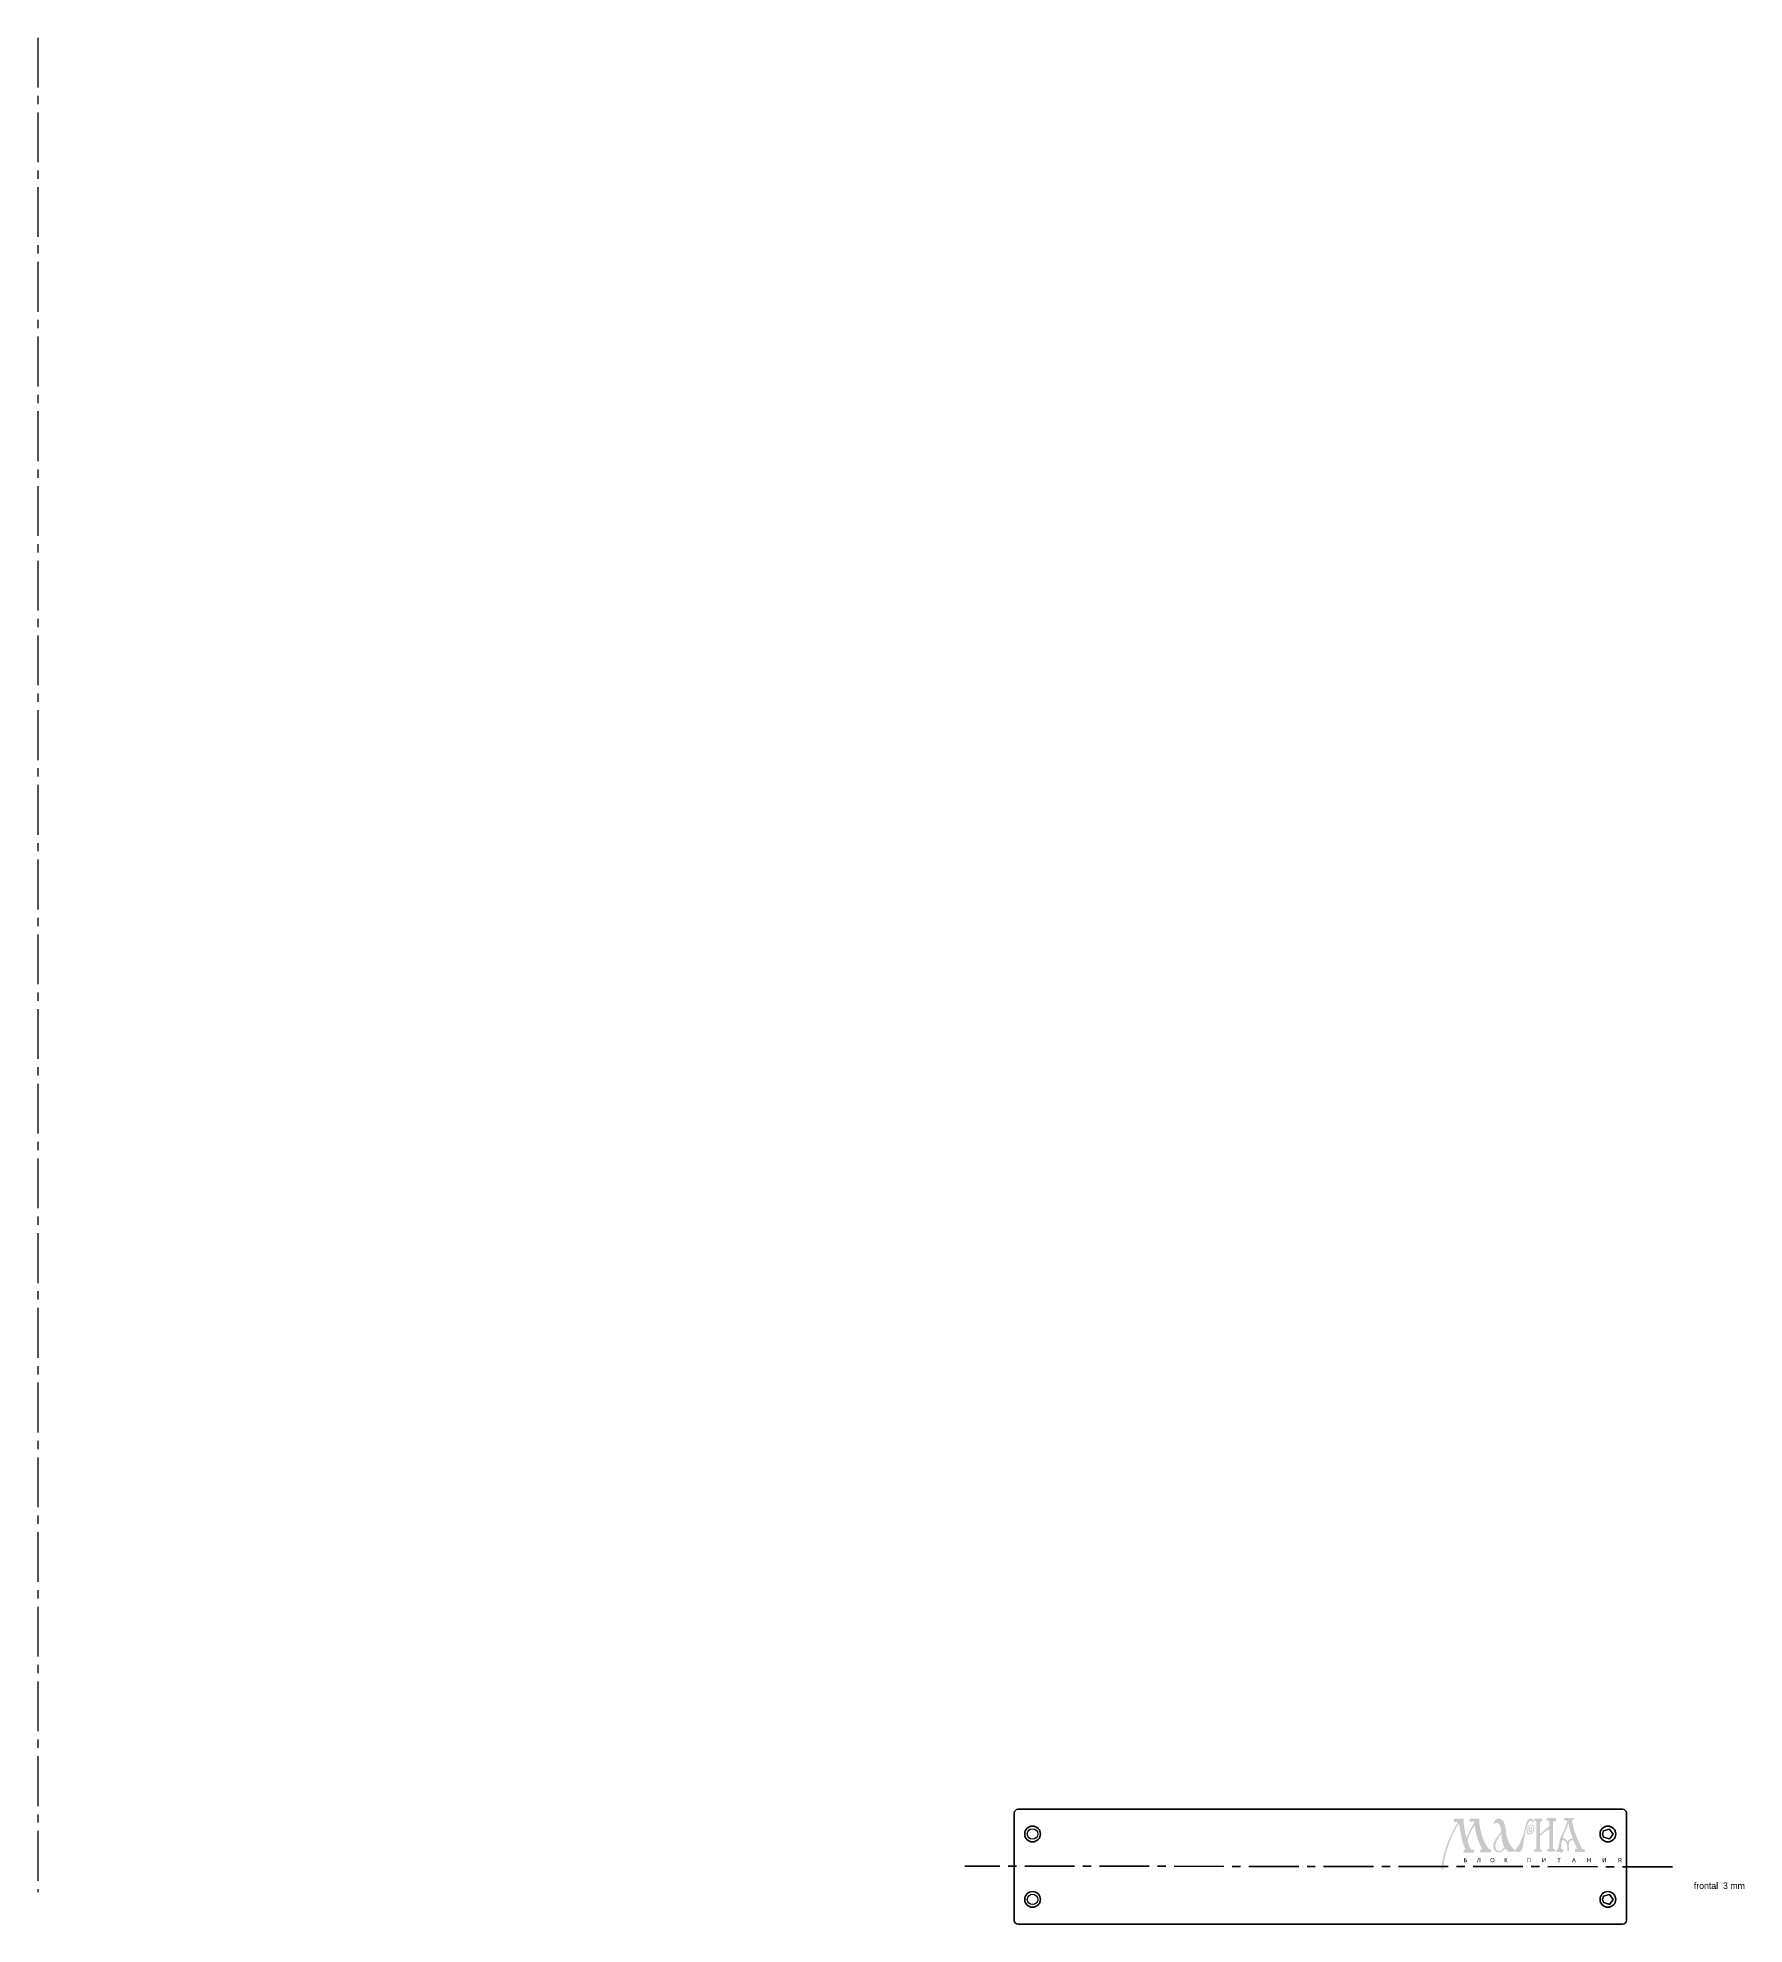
# Model space of a CAD drawing. Header units: millimetres. Extents: x -327 to 325, y -167 to 555.
import ezdxf

# ---------------------------------------------------------------- set-up
doc = ezdxf.new("R2010")
doc.units = ezdxf.units.MM
doc.linetypes.add('CENTRO2', pattern=[28.575000000000003, 19.05, -3.175, 3.175, -3.175])
doc.linetypes.add('NASCOSTA2', pattern=[4.762499999999999, 3.175, -1.5875])
for name, color, linetype, true_color in [('contropannello', 6, 'Continuous', 0xff00ff), ('fiancatine laterali', 1, 'Continuous', 0xff0000), ('frontale', 3, 'Continuous', 0x00ff00)]:
    doc.layers.add(name, color=color, linetype=linetype, true_color=true_color)
doc.layers.add('logo', color=30, linetype='Continuous', lineweight=25, true_color=0xff7f00)
doc.styles.add('textstyle11', font='')
doc.styles.add('textstyle12', font='')
doc.styles.get('textstyle11').set_extended_font_data('PT Sans Narrow')
doc.styles.get('textstyle12').set_extended_font_data('MS Reference Sans Serif')

msp = doc.modelspace()

# ---------------------------------------------------------------- hatches: boundary and pattern name
at = {"layer": 'logo', "transparency": 33554687}
h = msp.add_hatch(color=256, dxfattribs=at)
edge = h.paths.add_edge_path(flags=0)
edge.add_line((209.5951401876311, -145.9257045284509), (209.7139518116109, -146.0245006262086))
edge.add_line((209.7139518116109, -146.0245006262086), (209.8570844639342, -145.9815608305116))
edge.add_line((209.8570844639342, -145.9815608305116), (210.1719762990454, -145.7668618520267))
edge.add_arc((248.6092928376545, -149.3919440591156), 38.60788162664954, 160.6740613979133, 174.6122835239252, ccw=False)
edge.add_arc((242.7325220289408, -146.2607467193411), 32.04193478448574, 145.9343446230644, 162.4801952869043, ccw=False)
edge.add_line((216.1891034796758, -128.3126962276645), (217.2489175868713, -134.076097613198))
edge.add_arc((234.7372635263294, -130.2724964473384), 17.89719602415668, 192.2703635001995, 206.7613825189656)
edge.add_line((218.7570449712566, -138.3311713048567), (217.9706683079642, -138.3311713048567))
edge.add_line((217.9706683079642, -138.3311713048567), (217.9706683079642, -139.5260553257035))
edge.add_line((217.9706683079642, -139.5260553257035), (221.9812583391831, -139.5175649205605))
edge.add_line((221.9812583391831, -139.5175649205605), (221.9373414327328, -138.3025305087713))
edge.add_line((221.9373414327328, -138.3025305087713), (220.7662239273939, -138.3025305087713))
edge.add_arc((234.7398097967316, -130.9057726355362), 15.81053854500282, 194.8242013312306, 207.8939949909806, ccw=False)
edge.add_arc((232.6787979526383, -137.8167774033364), 13.53026246406029, 153.0342276469327, 167.7716923398293, ccw=False)
edge.add_arc((230.2337611288004, -135.9361593015445), 10.51359799685775, 139.4264747860675, 156.1280494439651, ccw=False)
edge.add_arc((246.8415149639094, -126.3382362946551), 24.74793199346292, 186.4023489135052, 208.7630564432395)
edge.add_line((225.1470539398312, -138.2466576353627), (224.4176454931016, -138.2466576353626))
edge.add_line((224.4176454931016, -138.2466576353626), (224.4145801583548, -139.3602080357178))
edge.add_line((224.4145801583548, -139.3602080357178), (228.4850479762962, -139.4141704619502))
edge.add_line((228.4850479762962, -139.4141704619502), (228.4851745339036, -138.104021053078))
edge.add_line((228.4851745339036, -138.104021053078), (227.6510911799239, -138.104021053078))
edge.add_arc((239.9045236050684, -128.5364276889825), 15.54623584596184, 203.9444657667701, 217.9830472973771, ccw=False)
edge.add_arc((246.9138703691918, -125.9783926137716), 22.99612071124386, 181.3123017834776, 202.6814968323694, ccw=False)
edge.add_line((223.9237811918269, -126.5050494117972), (220.2486014133537, -126.5050494117972))
edge.add_line((220.2486014133537, -126.5050494117972), (220.2486014133537, -127.6258489187074))
edge.add_line((220.2486014133537, -127.6258489187074), (221.8907030165013, -127.6258489187074))
edge.add_arc((221.8938539288534, -127.8554343697248), 0.2296070721199494, 1.5259107188018106, 90.7862982818283, ccw=False)
edge.add_arc((285.5229880100906, -164.4530462573473), 73.20753454072081, 150.0000372080443, 155.2813658481599)
edge.add_arc((273.1537591681121, -120.7323488852005), 55.69495429294626, 187.7199358088737, 193.6125116544795, ccw=False)
edge.add_line((217.9635949885371, -128.2139069799379), (217.963594988537, -126.5190399031634))
edge.add_line((217.963594988537, -126.5190399031634), (214.3317369668776, -126.5190399031634))
edge.add_line((214.3317369668776, -126.5190399031634), (214.3317369668776, -127.7956930259286))
edge.add_line((214.3317369668776, -127.7956930259286), (215.696435132592, -127.7956930259286))
edge.add_arc((215.6353508327119, -127.935240818947), 0.1523314748440767, -11.768636280659507, 66.35954698727483, ccw=False)
edge.add_arc((262.9915977270543, -157.3045187182142), 55.58095371879954, 148.1399376483525, 153.2567246279573)
edge.add_arc((252.0034209357957, -150.9083299582234), 42.8967831633433, 154.2817563220191, 166.9621244536037)
edge.add_arc((228.2838734692808, -145.9952543911551), 18.68886269562822, 165.2309513000577, 179.786775532485)
h = msp.add_hatch(color=256, dxfattribs=at)
edge = h.paths.add_edge_path(flags=0)
edge.add_line((232.4142178851631, -132.2969392871559), (232.5545993131285, -133.8469842209405))
edge.add_arc((242.1240916773738, -133.1269776651488), 9.59654070744937, 184.3028149511162, 202.8570274316455)
edge.add_line((233.2811001897149, -136.8545901851038), (233.6445326928772, -137.4022910013298))
edge.add_arc((229.5925178805291, -134.5343494211465), 4.964263585551542, 300.0635308702259, 324.70984183612535, ccw=False)
edge.add_arc((231.6086878293205, -137.6035145611334), 1.31443801256558, 229.7757233014257, 290.9848210991765, ccw=False)
edge.add_arc((231.7206187940909, -137.4869141603452), 1.475782955511331, 195.9081458958376, 229.3811343739954, ccw=False)
edge.add_arc((233.614876207532, -136.8073727548828), 3.48634232374139, 169.2668100452167, 198.1159619276853, ccw=False)
edge.add_arc((234.6174371790257, -137.1935552403961), 4.547369919539312, 146.9794715773407, 166.8379380790231, ccw=False)
edge.add_line((230.8045794751077, -134.7155138132194), (231.4256246800392, -133.64748885919))
edge.add_line((231.4256246800392, -133.64748885919), (232.3107698736947, -132.325241304569))
edge.add_line((232.3107698736947, -132.325241304569), (232.4142178851631, -132.2969392871559))
edge = h.paths.add_edge_path(flags=0)
edge.add_arc((232.2290024651672, -129.0273186866901), 2.890105147065936, 128.6512773210868, 165.8453703856355, ccw=False)
edge.add_arc((231.740670818907, -129.709454648002), 3.220676595005472, 88.55532802104659, 114.1324787589831, ccw=False)
edge.add_arc((231.2308970793103, -128.7128744679989), 2.300282649227232, 21.071104479763278, 75.11303952626281, ccw=False)
edge.add_arc((222.6336913318115, -132.1366690841471), 11.55404757377292, 1.5283667776005814, 21.586549739496377, ccw=False)
edge.add_arc((245.393076899271, -130.3568702481499), 11.30563715033484, 187.4792934190696, 207.7220903124033)
edge.add_arc((242.5826921727672, -132.4170955901898), 7.876408066967169, 203.9629411048788, 230.8025121365609)
edge.add_arc((237.2485037591856, -138.8101062865906), 0.4588067442806518, 0.6499708716916075, 39.04452115270982, ccw=False)
edge.add_arc((237.0997266721917, -138.4777543556876), 0.6900344782246755, 285.20836793733974, 331.6990504960729, ccw=False)
edge.add_line((237.2807434959625, -139.143622578875), (235.2227969112408, -139.1429951906451))
edge.add_arc((239.2322745613078, -133.6137167754018), 6.829994935551753, 218.5593978684386, 234.05278892860161, ccw=False)
edge.add_arc((229.6545762844356, -134.6801085838532), 5.30408133660081, 302.8442937042227, 323.0156449896946, ccw=False)
edge.add_arc((231.4951198260752, -136.9927450074327), 2.38087245704464, 244.09464556872229, 295.79831488447394, ccw=False)
edge.add_arc((231.6079551255357, -137.181014168624), 2.26827218545349, 198.0495012657109, 239.448107089512, ccw=False)
edge.add_arc((234.3603273327289, -136.9284069678459), 5.001128401203898, 170.4943320373809, 191.0133646287613, ccw=False)
edge.add_arc((235.4208576293874, -137.6579285402516), 6.191550535086986, 145.9044478447761, 165.4503548274661, ccw=False)
edge.add_line((230.2936107673598, -134.187101888809), (232.227801286007, -131.6494883882758))
edge.add_arc((203.4309544104901, -131.220410855251), 28.80004335936524, 359.1463470735528, 362.3397458772741)
edge.add_arc((226.1910279181005, -131.8330750218234), 6.276163656271923, 16.5561533064798, 31.51697659544408)
edge.add_arc((230.6491911184765, -129.0423479115539), 1.01794726454943, 28.7836220502571, 87.69741778011671)
edge.add_arc((230.6250895839631, -128.9444838058986), 0.921556388439607, 85.95544294459283, 138.9584350552931)
edge.add_arc((229.6820745751526, -128.2298245912334), 0.2710731733815478, 199.5589230632884, 336.1609235887835, ccw=False)
h = msp.add_hatch(color=256, dxfattribs=at)
edge = h.paths.add_edge_path(flags=0)
edge.add_line((244.794559635889, -127.1879960329619), (244.5729280880624, -127.9791365807336))
edge.add_line((244.5729280880624, -127.9791365807336), (244.0001335324312, -127.4330509672434))
edge.add_arc((243.6050065421074, -128.024962631301), 0.7116774244907624, 56.27515198524006, 138.7898283562344)
edge.add_arc((245.2717744731713, -129.6344870467482), 3.028074638634214, 136.6561826028727, 163.6670395735647)
edge.add_line((242.3659017999829, -128.7829355072883), (242.1158803431078, -129.5576195758078))
edge.add_line((242.1158803431078, -129.5576195758078), (242.3059553784779, -129.4262105234963))
edge.add_line((242.3059553784779, -129.4262105234963), (242.9819865205473, -128.9015821892861))
edge.add_arc((243.6846988952561, -131.5868030431484), 2.775646900379388, 82.91100246840892, 104.66521552644889, ccw=False)
edge.add_arc((244.0099004186426, -129.5073701577913), 0.6752187915748458, 43.54687804218281, 88.52814400865827, ccw=False)
edge.add_arc((242.5819189578195, -130.6014006813276), 2.471344734181834, 16.603571539451025, 39.11803784035351, ccw=False)
edge.add_arc((243.1489108954857, -130.2283452034291), 1.831854040231521, -24.262507123896512, 10.477660878925974, ccw=False)
edge.add_arc((239.9608453252187, -129.4596507281972), 5.090782000954174, 330.38875314926645, 342.61079690447167, ccw=False)
edge.add_arc((242.1735392327559, -128.8963479074709), 3.791685494645912, 287.35712988829266, 305.7114780676369, ccw=False)
edge.add_arc((243.1974519676266, -130.9488026524975), 1.570238692381033, 242.5470323758684, 273.91638976008835, ccw=False)
edge.add_arc((244.4376905402067, -130.9473823247433), 2.409034784647028, 194.3804184776897, 215.3803152406749, ccw=False)
edge.add_arc((245.1877841117766, -131.3230870111523), 3.091672739714686, 169.845556651288, 184.1288683403445, ccw=False)
edge.add_line((242.1445390267735, -130.7780184997712), (242.4552459258718, -130.2540912888493))
edge.add_line((242.4552459258718, -130.2540912888493), (242.9983926634652, -129.7957871274748))
edge.add_arc((243.3994127825388, -130.5500041758402), 0.8542016693654562, 85.61209057379068, 117.9997513150783, ccw=False)
edge.add_arc((243.5321951614009, -130.4097677396737), 0.7146496192907427, 58.59674499953559, 95.41402141662883, ccw=False)
edge.add_arc((243.1896717554641, -130.6092271118558), 1.079931444134937, 23.690045744054203, 48.548635954903716, ccw=False)
edge.add_arc((242.968988950347, -130.7328229012046), 1.331902821995018, 1.570488198375017, 24.744597281654194, ccw=False)
edge.add_arc((243.0697867862842, -130.5641167383028), 1.237685544796012, 327.3453667653415, 353.86827002693593, ccw=False)
edge.add_arc((243.5546285574324, -130.9576310036365), 0.6210728987929972, 290.7942147452642, 333.7895984997942, ccw=False)
edge.add_arc((243.5351582678916, -130.202283011092), 1.357344169838715, 256.06165625725737, 280.18258884817124, ccw=False)
edge.add_arc((243.6144849476135, -130.7692064960203), 0.8533730715244391, 216.6014337276941, 241.5697998322562, ccw=False)
edge.add_arc((243.5201708753456, -130.9300160208287), 0.6856581983364736, 175.6826192368148, 210.5011668918799, ccw=False)
edge.add_line((242.8364583399795, -130.8783988344543), (243.0037440850997, -130.478771776667))
edge.add_line((243.0037440850997, -130.478771776667), (243.2221449190067, -130.2975455527867))
edge.add_line((243.2221449190067, -130.2975455527867), (243.4405457529137, -130.4369503403869))
edge.add_line((243.4405457529137, -130.4369503403869), (243.4266052741537, -130.6785853055606))
edge.add_line((243.4266052741537, -130.6785853055606), (243.2918473128068, -130.8086964406542))
edge.add_line((243.2918473128068, -130.8086964406542), (243.2918473128068, -130.9713353595211))
edge.add_line((243.2918473128068, -130.9713353595211), (243.389430664127, -131.133974278388))
edge.add_arc((243.5329012369521, -131.0192562782676), 0.1836954676044037, 218.645570310691, 281.8607564784681)
edge.add_arc((243.2935992439652, -130.5457070908301), 0.7096418536555422, 292.9805716636301, 319.7881319680383)
edge.add_arc((243.2892190484753, -130.6408485369941), 0.6559198675745085, 326.396424287757, 365.2349872157017)
edge.add_arc((243.0243100181004, -130.7224979187533), 0.9289326185771414, 8.761457134584315, 32.5136368347902)
edge.add_arc((243.4190962324876, -130.3552862665729), 0.4103875196476846, 18.77583155366512, 64.07149969634546)
edge.add_arc((243.411223420578, -130.803045631071), 0.8380394338577535, 77.08442695191447, 97.54802272914223)
edge.add_arc((244.0935202014625, -131.5745914124815), 1.787541911458781, 116.313262314889, 139.5017030285665)
edge.add_arc((244.0452066575782, -131.421780565371), 1.653740717630041, 142.4418608735114, 162.344783420313)
edge.add_arc((244.1123549251831, -131.0359751266583), 1.647068480688096, 175.9699693044715, 193.5573140769794)
edge.add_arc((243.9783719928149, -131.1240865938033), 1.497147104932407, 191.4807777513246, 214.5246965056618)
edge.add_arc((243.0376857425016, -131.7749522238535), 0.3532606697472538, 214.0232287728836, 254.3014653185523)
edge.add_line((242.9421019452037, -132.115035799588), (243.3858074802712, -132.1040801073642))
edge.add_arc((242.7717429501915, -130.1660134840777), 2.03302176166393, 287.5804860028287, 308.9080161387732)
edge.add_arc((243.4216764027298, -130.8834690629885), 1.067949150794065, 305.9486684209651, 343.0162090484002)
edge.add_arc((242.0235509860654, -130.2896624768865), 2.583479589395, 339.4762702403708, 363.9184002205459)
edge.add_arc((243.6249753251435, -130.0771950642753), 0.9766769519817156, 357.8921048410252, 399.1889933790852)
edge.add_arc((243.8301835155947, -129.7349471404138), 0.6164652284863408, 26.48231344831039, 89.7669610485121)
edge.add_arc((243.537330770837, -130.4589805961051), 1.372647307785658, 77.57417568726346, 109.4471811732729)
edge.add_line((243.080324689706, -129.164644444489), (242.2356436565514, -129.8616216904252))
edge.add_arc((245.5664488233448, -132.1023782160345), 4.014380757501496, 146.0698111920817, 155.102658189856)
edge.add_arc((244.474423940087, -131.6844874001561), 2.84905802185232, 153.4798894915081, 167.7179298299064)
edge.add_line((241.6905746135969, -131.0784226022328), (241.4484410883486, -132.6870498132577))
edge.add_arc((278.7213601802395, -141.4410492969865), 38.28711277429741, 166.7829316229039, 173.0878925528312)
edge.add_arc((236.4420196966253, -136.3653108177528), 4.296069810611413, 323.3372093900556, 353.74578512258404, ccw=False)
edge.add_arc((239.1008090623557, -137.9618914668307), 1.248264821420024, 282.01336558254167, 309.1065647611071, ccw=False)
edge.add_line((239.360622728773, -139.1828181325799), (238.2061341868837, -139.1828181325799))
edge.add_arc((238.3030951978438, -138.6133641052677), 0.5776498306660218, 204.6248595525813, 260.3369128064661, ccw=False)
edge.add_arc((238.9186200004336, -138.7782936984465), 1.14315386628717, 157.5527395446986, 183.800076899025, ccw=False)
edge.add_line((237.8620813101617, -138.3417999894817), (238.1143867530912, -137.9824558737944))
edge.add_line((238.1143867530912, -137.9824558737944), (238.6495801168809, -137.3172869787985))
edge.add_arc((230.7154950391936, -131.5655654863796), 9.79959214183602, 324.0602084824188, 343.554571266897)
edge.add_arc((231.2704597823385, -129.5497438142305), 10.05766229182008, 331.558298165534, 352.0493438702073)
edge.add_line((241.2314433905486, -130.9409218521785), (241.6787364432591, -129.0175617255236))
edge.add_line((241.6787364432591, -129.0175617255236), (242.1950948458178, -127.5592236516311))
edge.add_arc((243.9647856563364, -128.1643305755337), 1.870283388737856, 123.9654665556383, 161.1230029799109, ccw=False)
edge.add_arc((243.5143172233419, -127.9902845190557), 1.499941142241945, 59.60280286228601, 113.3478818544977, ccw=False)
edge.add_arc((243.604178067186, -127.9284065084451), 1.401861602053945, 31.8813740518068, 61.491340696755174, ccw=False)
h = msp.add_hatch(color=256, dxfattribs=at)
edge = h.paths.add_edge_path(flags=0)
edge.add_line((245.1595548804382, -126.4856054172739), (247.7728795820623, -126.4767766176063))
edge.add_arc((247.5612389886851, -126.8975632358214), 0.4710128648285668, -6.824351228413718, 63.299242304747224, ccw=False)
edge.add_arc((247.2822897007041, -127.0540900974391), 0.7533664241080494, -39.790628678876715, 7.670654064554128, ccw=False)
edge.add_line((247.8611675787388, -127.5362325777241), (247.3844123966858, -127.5362325777241))
edge.add_arc((247.3795083158802, -127.7083482274449), 0.1721855013854247, 88.36791638920072, 184.4264456653898)
edge.add_line((247.2078364033327, -127.7216373707448), (247.2138617990403, -132.4274517656538))
edge.add_arc((283.8725176601494, -170.71553509546), 53.00787087417685, 128.7084198721244, 133.7545207096046, ccw=False)
edge.add_line((250.7236566723472, -129.3514517643287), (250.7236566723471, -127.2934434971446))
edge.add_line((250.7236566723471, -127.2934434971446), (249.9560405872645, -127.2934434971446))
edge.add_arc((250.1316340468425, -126.868815409503), 0.4595019867864604, 176.7950655342125, 247.53378263333872, ccw=False)
edge.add_arc((250.1569467653906, -126.7447371801048), 0.493993199031167, 113.9975931719257, 191.4884270679926, ccw=False)
edge.add_line((249.9560405872644, -126.2934434971446), (252.9560405872645, -126.2934434971446))
edge.add_arc((252.2914781610674, -127.1257247102431), 1.065051752728317, 1.7368738857417156, 51.39322846841412, ccw=False)
edge.add_arc((252.885614551248, -127.1082304791364), 0.4706583795053241, -54.9304975835953, 1.8003952294391752, ccw=False)
edge.add_line((253.1560405872645, -127.4934434971446), (252.3560405872645, -127.4934434971446))
edge.add_line((252.3560405872645, -127.4934434971446), (252.1560405872645, -127.4934434971446))
edge.add_line((252.1560405872645, -127.4934434971446), (252.1560405872645, -131.4934434971446))
edge.add_line((252.1560405872645, -131.4934434971446), (252.1560405872645, -136.2934434971446))
edge.add_line((252.1560405872645, -136.2934434971446), (252.1560405872645, -138.0934434971446))
edge.add_line((252.1560405872645, -138.0934434971446), (252.7560405872645, -138.0934434971446))
edge.add_arc((252.479402251407, -138.4817626650733), 0.4767814436896974, -1.4038494080796227, 54.533951762235915, ccw=False)
edge.add_line((252.9560405872645, -138.4934434971446), (252.9560405872645, -138.6934434971446))
edge.add_arc((252.5723444818249, -138.7515954444248), 0.3880777632150054, -61.74811148062719, 8.618009126470724, ccw=False)
edge.add_line((252.7560405872644, -139.0934434971446), (250.3560405872645, -139.0934434971446))
edge.add_arc((250.4535367095107, -138.5959473748984), 0.5069594515373679, 191.087940673499, 258.9120593265003, ccw=False)
edge.add_arc((250.6989743053077, -138.6077547364923), 0.7478589927972095, 136.5507728241258, 186.5793295300303, ccw=False)
edge.add_line((250.1560405872645, -138.0934434971446), (250.7560405872645, -138.0934434971446))
edge.add_line((250.7560405872645, -138.0934434971446), (250.7560405872645, -130.4934434971446))
edge.add_arc((256.9036168515702, -142.1117558369662), 13.14449982126001, 117.8845776101277, 137.8653896920686)
edge.add_line((247.1560405872645, -133.2934434971446), (247.1560405872645, -138.2934434971446))
edge.add_line((247.1560405872645, -138.2934434971446), (247.7560405872645, -138.2934434971446))
edge.add_arc((247.7145387207614, -138.5349453636477), 0.2450419483430082, 9.75098081145751, 80.24901918854329, ccw=False)
edge.add_arc((247.6675509489601, -138.6934434971446), 0.351035997312196, -34.73224628483689, 34.73224628483689, ccw=False)
edge.add_line((247.9560405872644, -138.8934434971446), (247.7560405872645, -139.0934434971446))
edge.add_line((247.7560405872645, -139.0934434971446), (244.9560405872645, -139.0934434971446))
edge.add_arc((245.2489461038011, -138.6969907388763), 0.4929182804037182, 179.5876725564481, 233.542429797707, ccw=False)
edge.add_arc((245.458359196436, -138.9957621063161), 0.7646227633546068, 113.28984393090121, 156.7101560690988, ccw=False)
edge.add_line((245.1560405872645, -138.2934434971446), (245.5560405872645, -138.0934434971446))
edge.add_line((245.5560405872645, -138.0934434971446), (245.7560405872645, -138.0934434971446))
edge.add_line((245.7560405872645, -138.0934434971446), (245.7560405872645, -128.8934434971446))
edge.add_line((245.7560405872645, -128.8934434971446), (245.7560405872645, -127.6934434971446))
edge.add_arc((245.48050757598, -127.6708700835472), 0.2764561435543376, 355.3164258934507, 408.1514026096449)
edge.add_arc((245.6850504568456, -126.5644336275635), 0.9007257252132256, 215.9667140899409, 268.7212461089831, ccw=False)
edge.add_arc((245.2918785789637, -126.8934434971446), 0.3908799773186176, 149.2251340424688, 210.7748659575312, ccw=False)
edge.add_arc((245.2443779457018, -126.7722231232024), 0.298905774036561, 106.48585410027951, 164.7185906652876, ccw=False)
h = msp.add_hatch(color=256, dxfattribs=at)
edge = h.paths.add_edge_path(flags=0)
edge.add_arc((280.6747312132285, -124.5554500589147), 21.37326154147228, 186.6930759069961, 203.2403632210132)
edge.add_line((261.0357476118389, -132.9891107127784), (263.2715742201653, -138.0785581238371))
edge.add_line((263.2715742201653, -138.0785581238371), (264.3306499820042, -138.0785581238371))
edge.add_line((264.3306499820042, -138.0785581238371), (264.3392289680293, -139.1793134559502))
edge.add_line((264.3392289680293, -139.1793134559502), (260.6297472136227, -139.1793134559502))
edge.add_line((260.6297472136227, -139.1793134559502), (260.6193273210542, -138.0748048436831))
edge.add_line((260.6193273210542, -138.0748048436831), (261.4112391562646, -138.0643849511145))
edge.add_line((261.4112391562646, -138.0643849511145), (260.0149735520779, -134.8446381474302))
edge.add_arc((259.4811913822403, -136.242378044943), 1.496195249937515, 69.09866901324219, 111.9926461735908)
edge.add_arc((259.6807970077053, -136.0795659307838), 1.441140551370159, 121.8231496686066, 183.6808385674736)
edge.add_arc((263.0770844553452, -136.793828309653), 4.874271336600785, 172.6716065568313, 189.7116584762208)
edge.add_line((258.2726654986367, -137.6160688773874), (258.2989407341003, -138.9298306505658))
edge.add_arc((258.0245640815656, -138.6863935223476), 0.3668026483700222, 266.3408958787326, 318.4193742251875, ccw=False)
edge.add_arc((258.0025238379347, -138.6774777021522), 0.3749732133645626, 217.0790970045167, 269.7908006413304, ccw=False)
edge.add_arc((247.9050540483271, -138.6939730366698), 9.800555870945235, 358.7746510167913, 375.3023245332882)
edge.add_arc((255.7041633223038, -136.2688822213356), 1.661840461113675, 5.573258706024966, 61.18240536683459)
edge.add_line((256.5052082337377, -134.8128462437374), (255.6038400192389, -134.782384109559))
edge.add_line((255.6038400192389, -134.782384109559), (255.2646850861994, -138.1408899858474))
edge.add_line((255.2646850861994, -138.1408899858474), (256.0819831309429, -138.1386281594983))
edge.add_line((256.0819831309429, -138.1386281594983), (256.1148626917078, -138.8989190279782))
edge.add_arc((255.405323065071, -138.740668350094), 0.7269730110661672, 288.32980150143743, 347.42693749802925, ccw=False)
edge.add_line((255.6339460755374, -139.4307562270372), (254.4917365329964, -139.2613195885014))
edge.add_arc((254.1950296332626, -140.1499376470757), 0.9368441910873575, 71.5359901867798, 110.2359030009252)
edge.add_arc((253.6555326568521, -139.069971511573), 0.2946198821903124, 226.6852744369182, 316.99547875372485, ccw=False)
edge.add_arc((255.1915949173118, -138.9527854152737), 1.769511624688552, 161.9729943870745, 190.7992441089159, ccw=False)
edge.add_line((253.5089472742334, -138.405183096843), (254.0919643952408, -138.0627762162513))
edge.add_line((254.0919643952408, -138.0627762162513), (254.6880830029135, -134.9005228887201))
edge.add_arc((268.0213188392409, -138.9662941782251), 13.93935701693907, 150.8390348209999, 163.0416974308214, ccw=False)
edge.add_arc((245.4074763664958, -125.9970166844371), 12.13162341349875, 329.3911095220135, 345.6708489389175)
edge.add_line((257.1616842154601, -128.9994964079818), (257.5928080650459, -127.5493525502842))
edge.add_line((257.5928080650459, -127.5493525502842), (257.6515976808985, -127.1966148551685))
edge.add_line((257.6515976808985, -127.1966148551685), (256.5237710008118, -127.193904581493))
edge.add_line((256.5237710008118, -127.193904581493), (256.5219943652363, -126.2843837105773))
edge.add_line((256.5219943652363, -126.2843837105773), (260.0542011647951, -126.2787359121179))
edge.add_line((260.0542011647951, -126.2787359121179), (260.0542011647951, -127.049018103526))
edge.add_line((260.0542011647951, -127.049018103526), (259.4471339690807, -127.0465189380162))
edge = h.paths.add_edge_path(flags=0)
edge.add_arc((247.5139832511246, -126.469603838996), 10.5596845650527, 336.759144837899, 351.9679126517391, ccw=False)
edge.add_arc((277.0603396985493, -140.9292853844593), 22.35417794085848, 152.5842024205056, 161.8101688433187)
edge.add_arc((256.0900853041095, -135.4022359559414), 1.475499023635883, 60.89198593667629, 100.41867025912347, ccw=False)
edge.add_arc((254.5952340223766, -136.8214082270735), 3.497240419525572, 25.753679561285026, 50.75219312063638, ccw=False)
edge.add_arc((260.0376074977885, -136.4239778520245), 2.552409397140538, 128.1811397114291, 153.9193319343682, ccw=False)
edge.add_arc((259.5999119154837, -136.241822651625), 2.15115117922265, 84.44176911701578, 122.0043661883874, ccw=False)
edge.add_arc((285.1889307500634, -123.1694116745871), 27.63463484631304, 189.9515143457593, 203.3013959869802, ccw=False)

# ---------------------------------------------------------------- linework, layer by layer
at = {"layer": 'fiancatine laterali', "linetype": 'CENTRO2'}
msp.add_line((-327.2510961576695, 554.6063524713179, -140), (-327.2513760412216, -154.606352471318, -140), dxfattribs=at)
at = {"layer": 'fiancatine laterali'}
for p, q in [((271.5243121093075, -131.1881358606742), (271.1418519808374, -132.3652271016927)), ((271.1418519808374, -132.3652271016927, 280), (271.5243121093075, -131.1881358606742, 280)), ((271.5243121093075, -131.1881358606742, 280), (271.1418519808374, -132.3652271016927, 280)), ((271.5243121093075, -133.5423183427111, 280), (271.1418519808374, -132.3652271016927, 280)), ((271.1418519808374, -132.3652271016927, 280), (271.1418519808374, -132.3652271016927)), ((271.1418519808374, -132.3652271016927), (271.5243121093075, -133.5423183427111)), ((271.1418519808374, -132.3652271016927), (271.1418519808374, -132.3652271016927, 280)), ((271.5243121093075, -133.5423183427111), (271.1418519808374, -132.3652271016927)), ((273.7632726993966, -130.4606534658651, 280), (271.5243121093075, -131.1881358606742, 280)), ((271.5243121093075, -131.1881358606742), (273.7632726993966, -130.4606534658651)), ((271.5243121093075, -131.1881358606742, 280), (273.2035325518743, -130.6425240645673, 280)), ((273.2035325518743, -130.6425240645673), (271.5243121093075, -131.1881358606742)), ((271.5243121093075, -133.5423183427111), (273.2035325518743, -134.087930138818)), ((273.2035325518743, -134.087930138818, 280), (271.5243121093075, -133.5423183427111, 280)), ((271.5243121093075, -133.5423183427111, 280), (273.7632726993966, -134.2698007375203, 280)), ((273.7632726993966, -134.2698007375203), (271.5243121093075, -133.5423183427111)), ((273.7632726993966, -130.4606534658651), (273.2035325518743, -130.6425240645673)), ((273.2035325518743, -130.6425240645673, 280), (273.7632726993966, -130.4606534658651, 280)), ((273.7632726993966, -134.2698007375203, 280), (273.2035325518743, -134.087930138818, 280)), ((273.2035325518743, -134.087930138818), (273.7632726993966, -134.2698007375203)), ((273.7632726993966, -130.4606534658651, 280), (275.1470264435431, -132.3652271016927, 280)), ((275.1470264435431, -132.3652271016927), (273.7632726993966, -130.4606534658651)), ((275.1470264435431, -132.3652271016927, 280), (273.7632726993966, -130.4606534658651, 280)), ((273.7632726993966, -130.4606534658651), (275.1470264435431, -132.3652271016927)), ((273.7632726993966, -134.2698007375203), (275.1470264435431, -132.3652271016927)), ((275.1470264435431, -132.3652271016927, 280), (273.7632726993966, -134.2698007375203, 280)), ((273.7632726993966, -134.2698007375203, 280), (275.1470264435431, -132.3652271016927, 280)), ((275.1470264435431, -132.3652271016927), (273.7632726993966, -134.2698007375203)), ((275.1470264435431, -132.3652271016927), (275.1470264435431, -132.3652271016927, 280)), ((275.1470264435431, -132.3652271016927, 280), (275.1470264435431, -132.3652271016927)), ((271.5243121093075, -156.1881358606742), (271.1418519808374, -157.3652271016927)), ((271.1418519808374, -157.3652271016927, 280), (271.5243121093075, -156.1881358606742, 280)), ((271.5243121093075, -156.1881358606742, 280), (271.1418519808374, -157.3652271016927, 280)), ((271.5243121093075, -158.5423183427111, 280), (271.1418519808374, -157.3652271016927, 280)), ((271.1418519808374, -157.3652271016927, 280), (271.1418519808374, -157.3652271016927)), ((271.1418519808374, -157.3652271016927), (271.5243121093075, -158.5423183427111)), ((271.1418519808374, -157.3652271016927), (271.1418519808374, -157.3652271016927, 280)), ((271.5243121093075, -158.5423183427111), (271.1418519808374, -157.3652271016927)), ((273.7632726993966, -155.4606534658651, 280), (271.5243121093075, -156.1881358606742, 280)), ((271.5243121093075, -156.1881358606742), (273.7632726993966, -155.4606534658651)), ((271.5243121093075, -156.1881358606742, 280), (273.2035325518743, -155.6425240645673, 280)), ((273.2035325518743, -155.6425240645673), (271.5243121093075, -156.1881358606742)), ((271.5243121093075, -158.5423183427111), (273.2035325518743, -159.087930138818)), ((273.2035325518743, -159.087930138818, 280), (271.5243121093075, -158.5423183427111, 280)), ((271.5243121093075, -158.5423183427111, 280), (273.7632726993966, -159.2698007375203, 280)), ((273.7632726993966, -159.2698007375203), (271.5243121093075, -158.5423183427111)), ((273.7632726993966, -155.4606534658651), (273.2035325518743, -155.6425240645673)), ((273.2035325518743, -155.6425240645673, 280), (273.7632726993966, -155.4606534658651, 280)), ((273.7632726993966, -155.4606534658651, 280), (275.1470264435431, -157.3652271016927, 280)), ((275.1470264435431, -157.3652271016927), (273.7632726993966, -155.4606534658651)), ((275.1470264435431, -157.3652271016927, 280), (273.7632726993966, -155.4606534658651, 280)), ((273.7632726993966, -155.4606534658651), (275.1470264435431, -157.3652271016927)), ((273.7632726993966, -159.2698007375203), (275.1470264435431, -157.3652271016927)), ((275.1470264435431, -157.3652271016927, 280), (273.7632726993966, -159.2698007375203, 280)), ((273.7632726993966, -159.2698007375203, 280), (275.1470264435431, -157.3652271016927, 280)), ((275.1470264435431, -157.3652271016927), (273.7632726993966, -159.2698007375203)), ((275.1470264435431, -157.3652271016927), (275.1470264435431, -157.3652271016927, 280)), ((275.1470264435431, -157.3652271016927, 280), (275.1470264435431, -157.3652271016927)), ((273.7632726993966, -159.2698007375203, 280), (273.2035325518743, -159.087930138818, 280)), ((273.2035325518743, -159.087930138818), (273.7632726993966, -159.2698007375203))]:
    msp.add_line(p, q, dxfattribs=at)
for centre in [(53.14612770957876, -132.3652271016927), (53.14612770957876, -157.3652271016927)]:
    msp.add_circle(centre, 2.002587231352848, dxfattribs=at)
at = {"layer": 'frontale', "lineweight": 35}
for p, q in [((46.1461277095791, -165.3808938589855), (46.14612770957899, -124.3808938589855)), ((47.64612770957899, -122.8808938589855), (278.7553751771097, -122.8808938589855)), ((280.2553751771097, -165.3808938589856), (280.2553751771097, -124.3808938589855)), ((278.7553751771097, -166.8808938589856), (47.6461277095791, -166.8808938589855))]:
    msp.add_line(p, q, dxfattribs=at)
at = {"layer": 'frontale', "linetype": 'CENTRO2', "lineweight": 35}
msp.add_line((297.7981008966602, -144.8808938589856), (27.22987790585179, -144.6543092922436), dxfattribs=at)
at = {"layer": 'frontale', "lineweight": 35}
for centre in [(53.14612770957876, -132.3652271016927), (273.1444392121903, -132.3652271016927), (53.14612770957876, -157.3652271016927), (273.1444392121903, -157.3652271016927)]:
    msp.add_circle(centre, 3, dxfattribs=at)
for centre, start, end in [((47.64612770957899, -124.3808938589855), 90, 180), ((278.7553751771097, -124.3808938589855), 0, 90), ((47.6461277095791, -165.3808938589855), 180, 270), ((278.7553751771097, -165.3808938589856), 270, 0)]:
    msp.add_arc(centre, 1.5, start, end, dxfattribs=at)

# ---------------------------------------------------------------- texts
at = {"layer": 'contropannello', "linetype": 'NASCOSTA2', "lineweight": 35, "insert": (306.0153299748704, -150.8828239114396), "char_height": 2.5, "width": 33.88511342958554, "attachment_point": 1, "style": 'textstyle12'}
msp.add_mtext('frontal  3 mm', dxfattribs=at)
at = {"layer": 'logo', "insert": (217.9565488595846, -141.5326749567139), "char_height": 5, "attachment_point": 1, "style": 'textstyle11'}
msp.add_mtext('\\H1.6;Б      Л      О      К            П       И       Т       А       Н       И       Я', dxfattribs=at)

doc.saveas('drawing.dxf')
